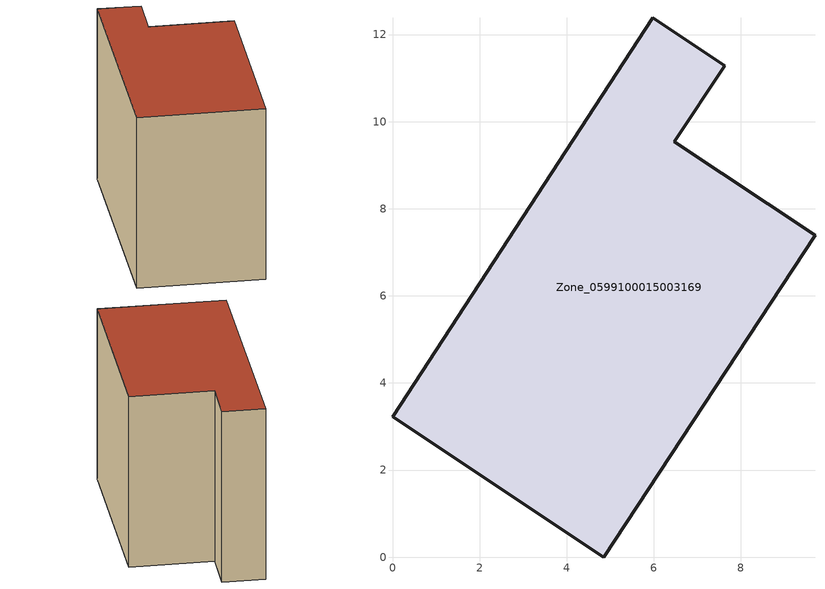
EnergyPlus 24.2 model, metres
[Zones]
Zone_0599100015003169
 floor ground (C_G): 0,3.22 5.98,12.38 7.63,11.28 6.47,9.53 9.7,7.39 4.85,0 z0.81
 wall outside (C_F): 6.47,9.53 7.63,11.28 5.98,12.38 0,3.22 4.85,0 9.7,7.39 6.47,9.53 z0.81:9.32
 roof outside (C_R): 4.85,0 9.7,7.39 6.47,9.53 7.63,11.28 5.98,12.38 0,3.22 z9.32
[BUILDING]
Pand.0599100015003169: North Axis=0; Terrain=City; Loads Convergence Tolerance Value=0.04; Temperature Convergence Tolerance Value=0.4; Solar Distribution=FullExterior; Maximum Number of Warmup Days=25; Minimum Number of Warmup Days=1
[Site:Location]
Rotterdam.The.Hague.AP_ZH_NLD Design_Conditions: Latitude=51.96; Longitude=4.45; Time Zone=1; Elevation=-4.5
[SITE:GROUNDTEMPERATURE:BUILDINGSURFACE]
18, 18, 18, 18, 18, 18, 18, 18, 18, 18, 18, 18
[MATERIAL] Thermal Absorptance=0.9; Solar Absorptance=0.7; Visible Absorptance=0.7
Name | Roughness | Thickness | Conductivity | Density | Specific Heat
G.TI.1965-1974 | MediumSmooth | 0.15 | 0.882353 | 540 | 1210
F.TI.1965-1974 | Rough | 0.3 | 0.697674 | 1920 | 840
R.TI.1965-1974 | MediumRough | 0.2 | 0.232558 | 1500 | 1000
[CONSTRUCTION]
C_G: G.TI.1965-1974
C_F: F.TI.1965-1974
C_R: R.TI.1965-1974
[ZONE]
Zone_0599100015003169: Type=1; Multiplier=1; Ceiling Height=Autocalculate; Volume=Autocalculate; Floor Area=autocalculate; Part of Total Floor Area=Yes
[ZONEINFILTRATION:DESIGNFLOWRATE]
Infil_Zone_0599100015003169: Zone or ZoneList or Space or SpaceList=Zone_0599100015003169; Schedule=AlwaysOn; Design Flow Rate Calculation Method=Flow/Area; Flow Rate per Floor Area=0.003; Constant Term Coefficient=1; Temperature Term Coefficient=0; Velocity Term Coefficient=0; Velocity Squared Term Coefficient=0
[HVACTEMPLATE:ZONE:IDEALLOADSAIRSYSTEM]
Zone_0599100015003169: Maximum Heating Supply Air Temperature=50; Minimum Cooling Supply Air Temperature=13; Maximum Heating Supply Air Humidity Ratio=0.0156; Minimum Cooling Supply Air Humidity Ratio=0.0077; Heating Limit=NoLimit; Cooling Limit=NoLimit; Dehumidification Control Type=ConstantSensibleHeatRatio; Cooling Sensible Heat Ratio=0.7; Dehumidification Setpoint=60; Humidification Control Type=None; Humidification Setpoint=30; Outdoor Air Method=None; Outdoor Air Flow Rate per Person=0.00944; Outdoor Air Flow Rate per Zone Floor Area=0; Outdoor Air Flow Rate per Zone=0; Demand Controlled Ventilation Type=None; Outdoor Air Economizer Type=NoEconomizer; Heat Recovery Type=None; Sensible Heat Recovery Effectiveness=0.7; Latent Heat Recovery Effectiveness=0.65
[ZONECONTROL:THERMOSTAT]
ThermostatControl_Zone_0599100015003169: Zone or ZoneList=Zone_0599100015003169; Control Type Schedule=DualSetpointControlType; Control 1=Thermostat_Zone_0599100015003169; Temperature Difference Between Cutout And Setpoint=0
[THERMOSTATSETPOINT:DUALSETPOINT]
Thermostat_Zone_0599100015003169: Heating Setpoint Temperature Schedule=HeatingSetpoint_Zone_0599100015003169; Cooling Setpoint Temperature Schedule=CoolingSetpoint_Zone_0599100015003169
[SCHEDULE:COMPACT]
HeatingSetpoint_Zone_0599100015003169: Through: 12/31, For: AllDays, Until: 24:00, 21
CoolingSetpoint_Zone_0599100015003169: Through: 12/31, For: AllDays, Until: 24:00, 24
DualSetpointControlType: Through: 12/31, For: AllDays, Until: 24:00, 4
AlwaysOn: Through: 12/31, For: AllDays, Until: 24:00, 1
